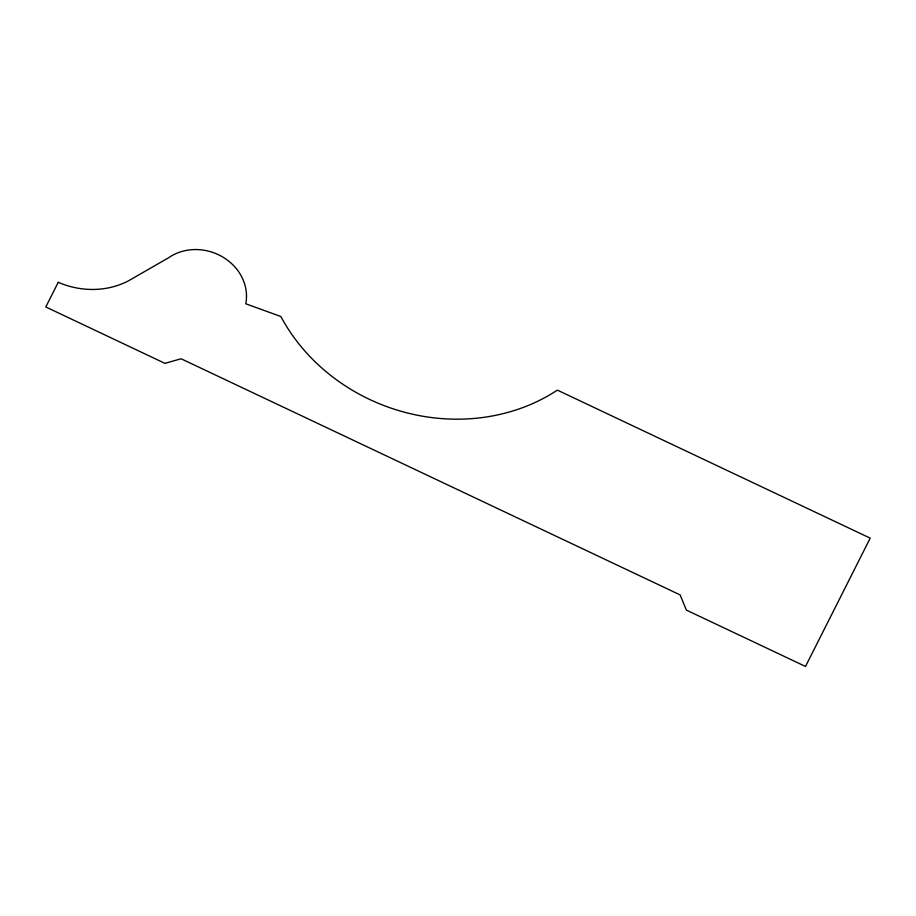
<?xml version="1.0" encoding="UTF-8"?>
<svg xmlns="http://www.w3.org/2000/svg" width="916" height="916" viewBox="0 0 916 916"><rect width="100%" height="100%" fill="white"/><g stroke="black" fill="none" stroke-linecap="round" stroke-linejoin="round"><path stroke-width="1.37" d="M58.246 282.3L45.8 306.963L164.949 363.354L181.093 358.763L680.164 594.919L686.359 610.079L805.508 666.459L870.2 538.15L557.375 390.124A184.826 164.823 19.7 0 1 280.846 316.512L245.74 303.78A47.987 42.789 19.7 0 0 222.874 257.087A47.987 42.789 19.7 0 0 168.578 257.774L128.343 280.914A77.574 69.181 19.7 0 1 58.246 282.3"/></g></svg>
